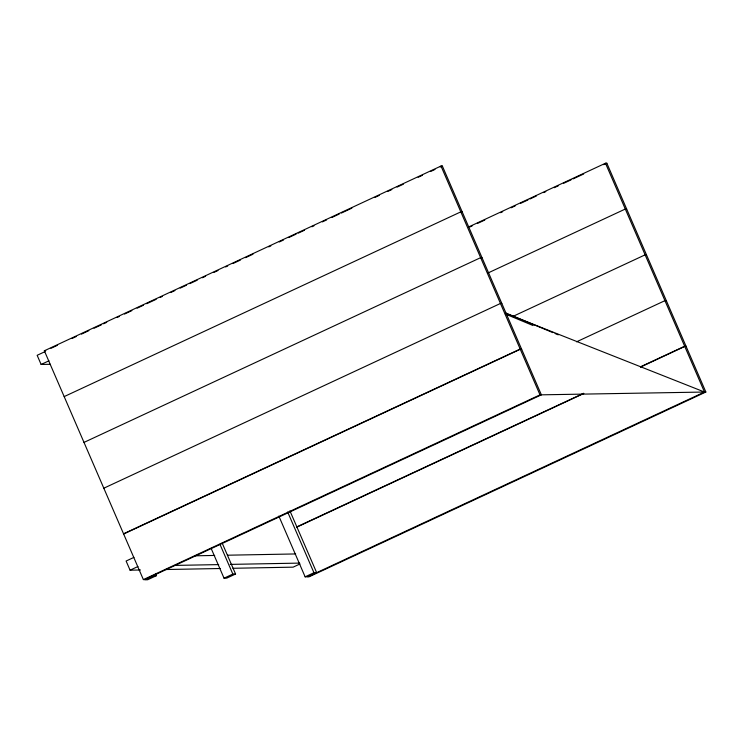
<?xml version="1.0" encoding="UTF-8"?>
<svg xmlns="http://www.w3.org/2000/svg" width="743" height="743" viewBox="0 0 743 743"><rect width="100%" height="100%" fill="white"/><g stroke="black" fill="none" stroke-linecap="round" stroke-linejoin="round"><path stroke-width="1.11" d="M143.371 579.596L540.003 394.858L541.368 394.83L144.727 579.568L143.371 579.596L44.348 350.789L440.989 166.051L442.345 166.023L541.368 394.83L705.85 392.016L606.836 163.2L605.48 163.228L468.703 226.931M50.961 348.318L57.285 345.374M71.978 338.529L76.223 336.551M81.433 334.127L88.844 330.672M94.036 328.248L101.475 324.793M103.574 323.809L106.732 322.341M117.153 317.484L119.252 316.509M124.508 314.057L131.864 310.639M137.111 308.187L143.418 305.252M146.715 303.72L156.179 299.308M160.228 297.423L162.327 296.448M170.732 292.528L174.939 290.569M180.187 288.126L186.493 285.191M189.846 283.631L197.211 280.195M202.477 277.752L205.625 276.275M213.808 272.467L218.015 270.508M225.621 266.969L227.72 265.985M232.986 263.533L240.351 260.106M245.608 257.654L252.973 254.227M268.752 246.88L270.861 245.896M279.275 241.977L283.482 240.017M288.748 237.565L296.104 234.138M298.212 233.153L304.528 230.219M311.893 226.782L313.992 225.807M322.406 221.888L326.623 219.928M331.88 217.476L339.245 214.049M341.353 213.065L351.866 208.161M375.02 197.387L379.227 195.428M387.642 191.508L391.849 189.539M397.106 187.097L403.421 184.153M418.151 177.289L422.358 175.329M430.773 171.41L434.98 169.45M440.246 166.999L442.345 166.023M44.989 351.653L37.15 355.303L41.116 364.46L50.366 364.293M41.116 364.46L48.945 360.81M64.177 396.595L460.818 211.857L462.174 211.829M470.059 226.903L472.167 225.928M477.424 223.476L484.789 220.049M500.578 212.693L502.677 211.718M511.091 207.799L515.298 205.839M520.564 203.387L527.929 199.951M530.028 198.975L536.344 196.031M543.709 192.604L545.817 191.62M554.232 187.7L558.439 185.741M563.696 183.289L571.061 179.862M573.169 178.887L583.692 173.983M603.678 164.677L606.836 163.2M83.996 442.401L480.637 257.663L481.993 257.635M487.473 273.229L625.3 209.034L626.655 209.006M103.825 488.207L500.457 303.469L501.822 303.45M512.559 316.583L645.119 254.84L646.484 254.821M123.542 533.79L520.184 349.052L521.54 349.024M123.644 534.013L520.286 349.275L521.642 349.256M576.568 341.817L664.948 300.655L666.304 300.627M133.944 557.38L126.106 561.03L130.071 570.187L140.483 569.992M130.071 570.187L137.91 566.538M156.494 575.639L147.681 579.744L144.959 579.8L153.773 575.695L156.494 575.639L155.575 573.512M296.448 527.047L583.664 393.27M640.485 366.81L684.665 346.229L686.03 346.201M296.55 527.279L583.766 393.502M640.577 367.042L684.767 346.461L686.123 346.433M211.123 548.353L224.033 578.184L232.847 574.079L235.568 574.023L222.194 543.133M235.568 574.023L226.754 578.128L224.033 578.184M299.958 563.974L293.104 567.16L232.977 568.284M278.857 516.106L305.132 576.828L313.955 572.723L316.667 572.667L289.928 510.887M307.853 576.772L704.494 392.035L605.48 163.228M705.85 392.016L309.209 576.754L305.132 576.828M44.348 350.789L45.713 350.761M195.047 555.81L214.699 555.439M227.423 555.207L295.64 553.944M174.726 565.414L218.665 564.606M230.228 564.392L299.605 563.101M164.76 569.547L220.262 568.516M506.104 313.537L704.494 392.035M505.899 313.044L552.913 332.632M555.049 333.514L558.253 334.852M505.314 313.983L533.093 325.555M440.989 166.051L540.003 394.858M287.671 512.001L313.955 572.723M219.937 544.247L232.847 574.079"/></g></svg>
